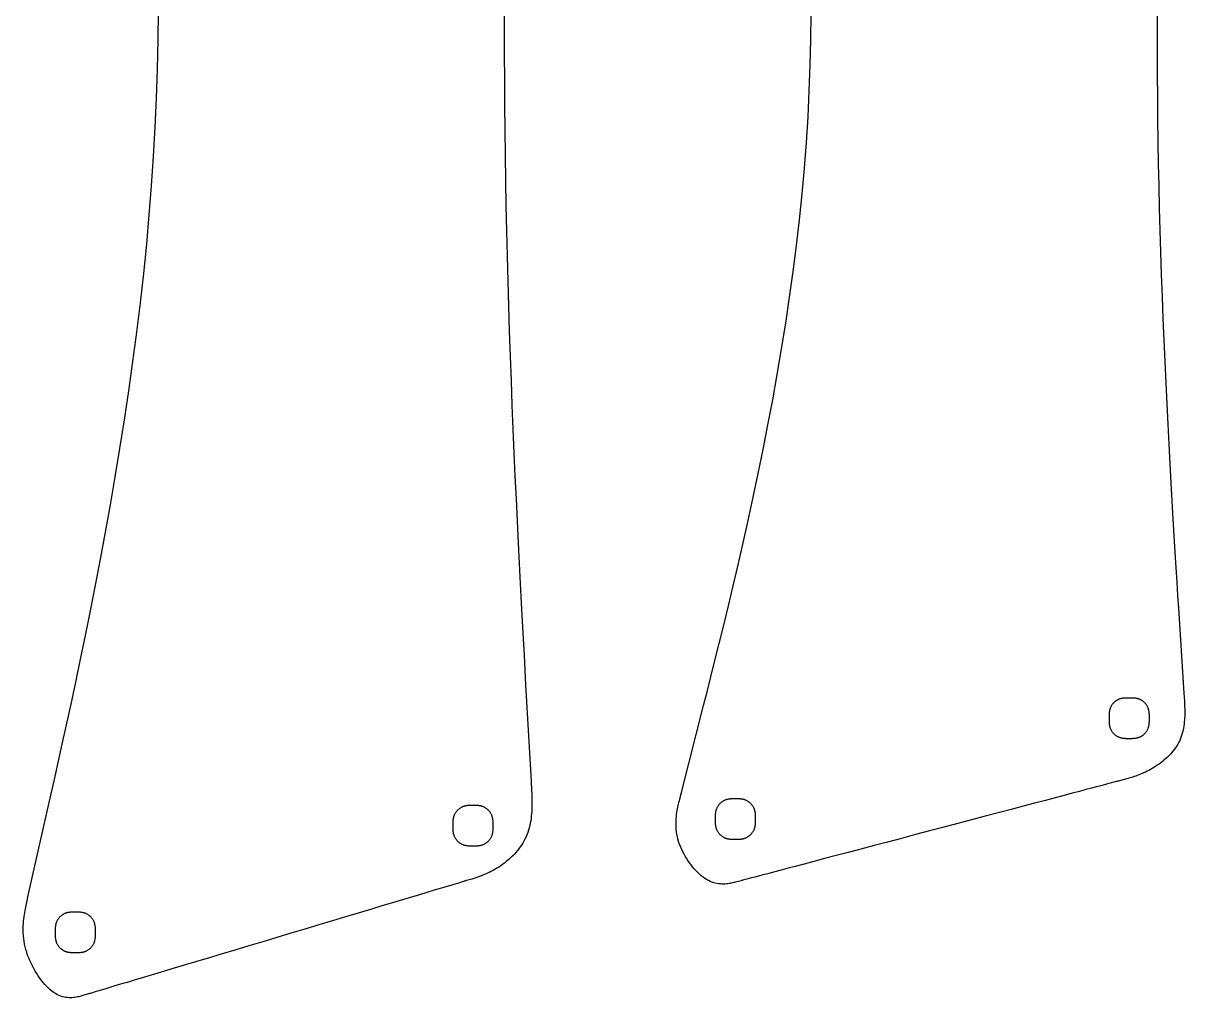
# Model space of a CAD drawing. Header units: millimetres. Extents: x 218 to 1103, y -1186 to -402.
# Drawn here: x 218.1 to 423.7, y -747.1 to -574.6 of the extents above; entities that cross this region are included whole.
import ezdxf

# ---------------------------------------------------------------- set-up
doc = ezdxf.new("R2010")
doc.units = ezdxf.units.MM

msp = doc.modelspace()

# ---------------------------------------------------------------- linework, layer by layer
at = {"flags": 128}
for points in [[(303.230248, -571.247376), (303.224322, -575.720476), (303.230748, -580.190733), (303.249524, -584.658148), (303.280651, -589.122719), (303.324128, -593.584448), (303.379955, -598.043333), (303.448132, -602.499376), (303.52866, -606.952577), (303.621538, -611.402933), (303.726767, -615.850448), (303.844345, -620.295119), (303.974069, -624.735132), (304.114907, -629.161407), (304.265623, -633.563049), (304.424984, -637.929163), (304.591752, -642.248855), (304.764692, -646.51123), (304.942568, -650.705392), (305.124145, -654.820446), (305.308187, -658.8455), (305.493458, -662.769655), (305.678723, -666.582019), (305.862747, -670.271695), (306.044293, -673.82779), (306.222125, -677.23941), (306.395008, -680.495656), (306.561707, -683.585636), (306.720986, -686.498455), (306.871609, -689.223217), (307.01234, -691.749028), (307.966135, -708.781064), (308.056531, -710.39493), (308.070617, -710.648839), (308.085152, -710.925312), (308.099228, -711.222702), (308.111936, -711.539363), (308.122369, -711.873651), (308.12962, -712.223921), (308.132781, -712.588527), (308.130944, -712.965823), (308.123203, -713.354164), (308.108647, -713.751906), (308.086371, -714.157402), (308.055467, -714.569007), (308.015027, -714.985077), (307.964143, -715.403965), (307.901909, -715.824026), (307.827415, -716.243616), (307.739754, -716.661088), (307.638019, -717.074797), (307.521302, -717.483098), (307.388696, -717.884346), (307.239587, -718.277151), (307.07454, -718.661141), (306.894418, -719.036201), (306.700078, -719.402217), (306.492383, -719.759072), (306.272192, -720.106652), (306.040366, -720.44484), (305.797765, -720.773522), (305.545248, -721.092582), (305.283677, -721.401904), (305.013912, -721.701373), (304.736813, -721.990874), (304.45324, -722.270292), (304.164054, -722.53951), (303.870115, -722.798413), (303.572284, -723.046888), (303.27142, -723.284816), (302.968383, -723.512084), (302.664035, -723.728575), (302.359236, -723.934175), (302.054823, -724.128841), (301.751551, -724.312826), (301.450151, -724.486454), (301.151352, -724.650051), (300.855887, -724.80394), (300.564486, -724.94845), (300.277883, -725.083904), (299.996805, -725.210628), (299.721987, -725.328947), (299.454158, -725.439186), (299.194049, -725.541669), (298.942392, -725.636724), (298.699918, -725.724674), (298.467358, -725.805846), (298.245444, -725.880564), (298.034906, -725.949153), (297.836477, -726.011939), (297.650885, -726.069247), (297.478865, -726.121403), (296.318978, -726.468882), (296.317588, -726.469298), (296.30786, -726.472212), (296.281453, -726.480123), (296.230029, -726.495527), (296.145251, -726.520923), (296.018777, -726.55881), (295.84227, -726.611684), (295.607391, -726.682045), (295.305799, -726.772389), (294.929158, -726.885216), (294.469128, -727.023022), (293.917369, -727.188307), (293.265544, -727.383567), (292.505312, -727.611302), (291.628336, -727.874008), (290.626276, -728.174185), (289.490792, -728.51433), (288.213548, -728.896941), (286.786203, -729.324515), (285.200418, -729.799552), (283.452025, -730.3233), (281.55353, -730.892012), (279.521613, -731.500692), (277.372951, -732.144345), (275.124223, -732.817972), (272.792104, -733.51658), (270.393275, -734.235172), (267.944412, -734.968752), (265.462193, -735.712324), (262.963296, -736.460892), (260.4644, -737.209462), (257.982182, -737.953033), (255.533319, -738.686614), (253.13449, -739.405206), (250.802371, -740.103814), (248.553643, -740.777441), (246.40498, -741.421094), (244.373064, -742.029774), (242.474569, -742.598486), (240.726176, -743.122234), (239.140391, -743.597271), (237.713046, -744.024845), (236.435801, -744.407456), (235.300318, -744.747601), (234.298258, -745.047778), (233.421282, -745.310484), (232.66105, -745.538219), (232.009225, -745.733479), (231.457466, -745.898764), (230.997436, -746.03657), (230.620794, -746.149397), (230.319203, -746.239741), (230.084323, -746.310101), (229.907817, -746.362976), (229.781343, -746.400863), (229.696563, -746.426259), (229.645141, -746.441663), (229.618734, -746.449573), (229.609005, -746.452488), (229.607615, -746.452904), (228.605488, -746.75307), (228.447765, -746.800056), (228.275684, -746.8498), (228.089919, -746.900561), (227.891144, -746.950594), (227.680033, -746.998156), (227.457261, -747.041504), (227.2235, -747.078896), (226.979424, -747.108587), (226.725709, -747.128834), (226.463027, -747.137892), (226.192053, -747.134022), (225.913461, -747.115477), (225.627925, -747.080515), (225.336117, -747.027392), (225.038714, -746.954367), (224.736388, -746.859693), (224.429814, -746.74163), (224.119665, -746.598433), (223.806616, -746.428359), (223.491339, -746.229665), (223.174592, -746.001176), (222.857456, -745.743992), (222.541096, -745.459781), (222.226674, -745.150212), (221.915356, -744.816952), (221.608303, -744.46167), (221.306682, -744.086036), (221.011654, -743.691715), (220.724385, -743.280377), (220.446038, -742.853691), (220.177778, -742.413325), (219.920767, -741.960947), (219.67617, -741.498224), (219.44515, -741.026827), (219.228872, -740.548423), (219.028499, -740.06468), (218.845196, -739.577266), (218.680125, -739.087851), (218.534451, -738.598101), (218.409338, -738.109686), (218.305532, -737.624162), (218.222107, -737.142633), (218.157722, -736.666092), (218.11103, -736.195533), (218.08069, -735.731948), (218.065358, -735.27633), (218.063692, -734.829671), (218.074347, -734.392963), (218.095982, -733.967202), (218.127252, -733.553378), (218.166815, -733.152484), (218.213326, -732.765513), (218.265443, -732.393459), (218.321823, -732.037313), (218.381121, -731.698069), (218.441997, -731.376719), (218.503105, -731.074257), (218.563102, -730.791674), (218.620647, -730.529964), (219.017066, -728.766244)], [(219.017066, -728.766244), (222.952581, -711.267566), (223.571457, -708.513756), (224.243554, -705.510862), (224.963064, -702.272277), (225.724175, -698.811398), (226.521078, -695.141617), (227.347962, -691.276332), (228.199016, -687.228936), (229.068431, -683.012825), (229.950397, -678.641394), (230.839102, -674.128037), (231.728737, -669.486151), (232.613491, -664.729128), (233.487553, -659.870366), (234.345115, -654.923258), (235.180364, -649.901199), (235.987491, -644.817586), (236.760685, -639.685812), (237.494138, -634.519273), (238.182037, -629.331363), (238.818573, -624.135477), (239.398855, -618.942784), (239.921684, -613.755537), (240.386777, -608.573762), (240.793852, -603.397489), (241.14263, -598.226742), (241.432828, -593.061549), (241.664167, -587.901936), (241.836363, -582.747931), (241.949138, -577.59956), (242.002209, -572.45685)], [(418.794866, -571.944468), (418.788941, -575.888154), (418.795367, -579.829334), (418.814143, -583.768008), (418.84527, -587.704175), (418.888747, -591.637836), (418.944574, -595.56899), (419.012751, -599.497638), (419.09328, -603.42378), (419.186158, -607.347414), (419.291387, -611.268543), (419.408966, -615.187165), (419.53869, -619.101681), (419.679528, -623.004084), (419.830245, -626.88477), (419.989606, -630.734132), (420.156374, -634.542567), (420.329315, -638.300468), (420.507192, -641.99823), (420.688768, -645.626247), (420.872811, -649.174915), (421.058083, -652.634628), (421.243348, -655.995779), (421.427372, -659.248764), (421.608919, -662.383977), (421.786752, -665.391814), (421.959635, -668.262668), (422.126335, -670.986933), (422.285614, -673.555005), (422.436237, -675.957279), (422.576969, -678.184147), (423.530766, -693.200356), (423.621163, -694.623213), (423.635249, -694.847071), (423.649784, -695.090822), (423.66386, -695.353014), (423.676567, -695.632197), (423.687001, -695.92692), (423.694252, -696.235734), (423.697413, -696.557186), (423.695576, -696.889828), (423.687834, -697.232207), (423.673279, -697.582874), (423.651003, -697.940377), (423.620098, -698.303267), (423.579658, -698.670093), (423.528774, -699.039403), (423.46654, -699.409748), (423.392046, -699.779678), (423.304385, -700.14774), (423.202649, -700.512484), (423.085932, -700.872461), (422.953326, -701.226219), (422.804216, -701.572534), (422.639169, -701.911077), (422.459046, -702.241746), (422.264706, -702.564442), (422.057011, -702.879062), (421.836819, -703.185504), (421.604992, -703.483666), (421.36239, -703.773446), (421.109872, -704.054745), (420.848301, -704.327457), (420.578536, -704.591482), (420.301435, -704.846719), (420.017862, -705.093066), (419.728675, -705.330421), (419.434735, -705.558682), (419.136903, -705.777749), (418.836038, -705.987517), (418.533001, -706.187886), (418.228652, -706.378754), (417.923852, -706.560021), (417.619439, -706.731647), (417.316166, -706.893856), (417.014764, -707.046934), (416.715965, -707.191169), (416.420499, -707.326845), (416.129098, -707.454251), (415.842493, -707.573674), (415.561415, -707.685399), (415.286596, -707.789714), (415.018766, -707.886906), (414.758657, -707.97726), (414.506999, -708.061065), (414.264525, -708.138605), (414.031964, -708.21017), (413.810049, -708.276045), (413.599511, -708.336516), (413.401081, -708.391871), (413.215489, -708.442396), (413.043468, -708.48838), (411.883578, -708.794732), (411.882188, -708.795099), (411.87246, -708.797668), (411.846053, -708.804643), (411.794629, -708.818224), (411.70985, -708.840614), (411.583376, -708.874017), (411.406869, -708.920633), (411.171989, -708.982666), (410.870397, -709.062318), (410.493754, -709.161791), (410.033723, -709.283288), (409.481963, -709.42901), (408.830136, -709.60116), (408.069902, -709.801941), (407.192924, -710.033555), (406.19086, -710.298205), (405.055374, -710.598091), (403.778126, -710.935418), (402.350777, -711.312387), (400.764988, -711.731201), (399.01659, -712.192961), (397.11809, -712.694363), (395.086168, -713.231002), (392.9375, -713.798476), (390.688766, -714.392376), (388.356641, -715.0083), (385.957805, -715.641843), (383.508936, -716.2886), (381.026711, -716.944167), (378.527807, -717.604138), (376.028904, -718.264111), (373.546679, -718.919676), (371.09781, -719.566435), (368.698974, -720.199977), (366.366849, -720.815902), (364.118115, -721.409802), (361.969447, -721.977275), (359.937524, -722.513915), (358.039025, -723.015317), (356.290627, -723.477077), (354.704838, -723.895891), (353.277489, -724.27286), (352.000241, -724.610187), (350.864754, -724.910073), (349.862691, -725.174723), (348.985713, -725.406337), (348.225479, -725.607118), (347.573652, -725.779268), (347.021892, -725.92499), (346.561861, -726.046487), (346.185218, -726.14596), (345.883626, -726.225611), (345.648746, -726.287644), (345.472238, -726.334261), (345.345765, -726.367664), (345.260985, -726.390054), (345.209562, -726.403635), (345.183155, -726.410609), (345.173427, -726.413178), (345.172036, -726.413546), (344.169906, -726.678186), (344.012183, -726.71961), (343.840101, -726.763467), (343.654336, -726.80822), (343.45556, -726.852331), (343.244449, -726.894264), (343.021676, -726.932482), (342.787914, -726.965449), (342.543838, -726.991625), (342.290122, -727.009476), (342.027439, -727.017462), (341.756465, -727.01405), (341.477872, -726.997699), (341.192335, -726.966876), (340.900527, -726.92004), (340.603123, -726.855657), (340.300796, -726.772189), (339.994221, -726.668099), (339.684071, -726.54185), (339.371022, -726.391905), (339.055744, -726.216728), (338.738996, -726.015281), (338.421859, -725.788537), (338.105498, -725.537964), (337.791076, -725.265033), (337.479756, -724.971217), (337.172703, -724.657984), (336.871081, -724.326808), (336.576052, -723.979157), (336.288782, -723.616503), (336.010435, -723.240317), (335.742173, -722.85207), (335.485163, -722.453234), (335.240564, -722.045277), (335.009544, -721.629672), (334.793266, -721.207889), (334.592892, -720.7814), (334.409588, -720.351673), (334.244517, -719.920183), (334.098843, -719.488398), (333.973729, -719.057789), (333.869923, -718.62973), (333.786498, -718.205192), (333.722112, -717.785052), (333.67542, -717.370186), (333.64508, -716.961468), (333.629748, -716.559775), (333.628082, -716.16598), (333.638737, -715.780959), (333.660372, -715.405589), (333.691642, -715.040743), (333.731205, -714.687297), (333.777717, -714.346126), (333.829834, -714.018106), (333.886214, -713.704112), (333.945512, -713.405019), (334.006388, -713.121703), (334.067496, -712.855038), (334.127494, -712.6059), (334.185038, -712.375165), (334.581459, -710.82019)], [(334.581459, -710.82019), (338.516984, -695.392568), (339.135862, -692.964685), (339.807961, -690.317199), (340.527472, -687.461917), (341.288586, -684.41065), (342.085491, -681.175206), (342.912377, -677.767396), (343.763434, -674.19903), (344.632851, -670.481917), (345.514819, -666.627866), (346.403527, -662.648689), (347.293164, -658.556192), (348.17792, -654.362187), (349.051985, -650.078484), (349.909549, -645.716891), (350.7448, -641.289218), (351.55193, -636.807276), (352.325126, -632.282873), (353.058581, -627.727819), (353.746481, -623.153925), (354.383018, -618.572998), (354.963303, -613.994886), (355.486133, -609.421576), (355.951227, -604.85309), (356.358304, -600.289454), (356.707082, -595.730691), (356.997281, -591.176824), (357.22862, -586.627878), (357.400817, -582.083875), (357.513592, -577.544839), (357.566663, -573.010795)], [(410.289206, -697.649161), (410.289139, -697.97795), (410.289161, -698.029685), (410.289383, -698.086059), (410.290004, -698.146778), (410.291224, -698.211551), (410.293243, -698.280081), (410.296261, -698.352078), (410.300479, -698.427248), (410.306096, -698.505298), (410.313312, -698.585933), (410.322328, -698.668863), (410.333343, -698.753793), (410.346558, -698.840429), (410.362172, -698.928479), (410.380386, -699.017651), (410.4014, -699.107649), (410.425414, -699.198182), (410.452627, -699.288956), (410.48324, -699.379678), (410.517453, -699.470054), (410.555466, -699.559793), (410.597421, -699.648624), (410.643221, -699.736369), (410.692715, -699.822876), (410.74575, -699.907991), (410.80217, -699.991561), (410.861824, -700.073433), (410.924558, -700.153452), (410.990218, -700.231466), (411.058652, -700.307321), (411.129706, -700.380864), (411.203227, -700.451941), (411.27906, -700.520398), (411.357053, -700.586083), (411.437054, -700.648842), (411.518908, -700.70852), (411.602461, -700.764967), (411.687561, -700.818027), (411.774054, -700.867547), (411.861788, -700.913373), (411.950608, -700.955354), (412.040337, -700.993393), (412.130707, -701.027632), (412.221424, -701.05827), (412.312194, -701.085509), (412.402723, -701.109547), (412.49272, -701.130586), (412.581891, -701.148824), (412.669941, -701.164462), (412.756579, -701.1777), (412.84151, -701.188738), (412.924443, -701.197775), (413.005082, -701.205012), (413.083135, -701.21065), (413.15831, -701.214887), (413.230311, -701.217924), (413.298846, -701.219961), (413.363622, -701.221197), (413.424347, -701.221833), (413.480725, -701.222069), (413.861278, -701.22212), (414.190107, -701.222174), (414.241849, -701.22215), (414.298228, -701.221925), (414.358956, -701.221302), (414.423735, -701.22008), (414.492273, -701.218057), (414.564278, -701.215036), (414.639456, -701.210815), (414.717515, -701.205195), (414.798159, -701.197974), (414.881097, -701.188954), (414.966034, -701.177934), (415.052679, -701.164715), (415.140737, -701.149095), (415.229916, -701.130875), (415.319921, -701.109855), (415.410461, -701.085836), (415.501241, -701.058616), (415.591969, -701.027996), (415.682351, -700.993776), (415.772093, -700.955755), (415.860927, -700.913793), (415.948675, -700.867984), (416.035185, -700.818481), (416.120302, -700.765437), (416.203872, -700.709007), (416.285744, -700.649344), (416.365762, -700.5866), (416.443775, -700.520929), (416.51963, -700.452485), (416.59317, -700.38142), (416.664245, -700.307889), (416.7327, -700.232045), (416.798381, -700.154039), (416.861137, -700.074028), (416.920813, -699.992162), (416.977256, -699.908598), (417.030312, -699.823486), (417.079828, -699.736981), (417.125651, -699.649236), (417.167627, -699.560405), (417.205662, -699.470663), (417.239898, -699.380282), (417.270532, -699.289554), (417.297767, -699.198772), (417.321801, -699.108231), (417.342836, -699.018223), (417.36107, -698.929041), (417.376705, -698.84098), (417.389939, -698.754331), (417.400973, -698.669389), (417.410007, -698.586446), (417.417242, -698.505797), (417.422876, -698.427735), (417.427109, -698.352552), (417.430143, -698.280542), (417.432177, -698.211998), (417.433412, -698.147214), (417.434045, -698.086482), (417.434279, -698.030098), (417.434315, -697.649498), (417.43433, -697.320683), (417.434299, -697.268945), (417.434068, -697.212566), (417.433438, -697.151841), (417.432208, -697.087065), (417.430178, -697.01853), (417.427149, -696.946528), (417.422921, -696.871354), (417.417293, -696.7933), (417.410065, -696.712661), (417.40104, -696.629729), (417.390013, -696.544796), (417.376788, -696.458157), (417.361163, -696.370106), (417.34294, -696.280935), (417.321917, -696.190937), (417.297896, -696.100406), (417.270675, -696.009636), (417.240055, -695.918917), (417.205837, -695.828547), (417.167819, -695.738814), (417.125862, -695.649993), (417.080058, -695.562257), (417.030564, -695.475762), (416.977529, -695.390659), (416.921108, -695.307103), (416.861455, -695.225246), (416.798721, -695.145243), (416.733062, -695.067245), (416.66463, -694.991406), (416.593577, -694.917881), (416.520057, -694.846822), (416.444224, -694.778383), (416.36623, -694.712717), (416.286229, -694.649976), (416.204374, -694.590315), (416.120819, -694.533887), (416.035716, -694.480844), (415.949218, -694.431342), (415.861479, -694.385532), (415.772653, -694.343568), (415.682914, -694.305544), (415.592534, -694.27132), (415.501807, -694.240695), (415.411025, -694.21347), (415.320481, -694.189444), (415.23047, -694.168417), (415.141284, -694.15019), (415.053218, -694.134562), (414.966564, -694.121333), (414.881616, -694.110306), (414.798667, -694.101276), (414.718012, -694.094047), (414.639941, -694.088417), (414.564751, -694.084187), (414.492733, -694.081157), (414.424182, -694.079126), (414.35939, -694.077895), (414.298653, -694.077264), (414.24226, -694.077032), (413.861616, -694.077012), (413.532841, -694.076983), (413.481108, -694.077012), (413.424736, -694.077241), (413.364019, -694.077868), (413.299249, -694.079096), (413.230722, -694.081123), (413.158728, -694.084149), (413.083562, -694.088375), (413.005515, -694.094), (412.924883, -694.101225), (412.841959, -694.110249), (412.757034, -694.121272), (412.670402, -694.134496), (412.582357, -694.150118), (412.493191, -694.16834), (412.403199, -694.189361), (412.312672, -694.213381), (412.221905, -694.2406), (412.131189, -694.271219), (412.04082, -694.305437), (411.951089, -694.343455), (411.862267, -694.385412), (411.77453, -694.431215), (411.688031, -694.480711), (411.602926, -694.533747), (411.519365, -694.590168), (411.437503, -694.649823), (411.357494, -694.712557), (411.27949, -694.778216), (411.203646, -694.846649), (411.130114, -694.917701), (411.059048, -694.991219), (410.990602, -695.06705), (410.924928, -695.145041), (410.86218, -695.225038), (410.802512, -695.306888), (410.746078, -695.390438), (410.69303, -695.475534), (410.643521, -695.562024), (410.597706, -695.649753), (410.555738, -695.738569), (410.517711, -695.828295), (410.483483, -695.918661), (410.452857, -696.009373), (410.425629, -696.100138), (410.401603, -696.190665), (410.380575, -696.280658), (410.362348, -696.369825), (410.346721, -696.457872), (410.333494, -696.544506), (410.322466, -696.629434), (410.313439, -696.712362), (410.306211, -696.792999), (410.300584, -696.871049), (410.296356, -696.94622), (410.293327, -697.018218), (410.291299, -697.086751), (410.29007, -697.151525), (410.289441, -697.212247), (410.289212, -697.268622), (410.289206, -697.649161)], [(294.111363, -716.672284), (294.111296, -717.001072), (294.111318, -717.052808), (294.11154, -717.109182), (294.112161, -717.169901), (294.113381, -717.234674), (294.1154, -717.303204), (294.118418, -717.375201), (294.122635, -717.450371), (294.128253, -717.52842), (294.135469, -717.609056), (294.144485, -717.691986), (294.1555, -717.776916), (294.168715, -717.863552), (294.184329, -717.951602), (294.202543, -718.040774), (294.223557, -718.130772), (294.247571, -718.221305), (294.274784, -718.312078), (294.305397, -718.402801), (294.33961, -718.493177), (294.377623, -718.582916), (294.419577, -718.671747), (294.465378, -718.759492), (294.514872, -718.845999), (294.567906, -718.931114), (294.624327, -719.014684), (294.683981, -719.096556), (294.746715, -719.176575), (294.812375, -719.254589), (294.880809, -719.330444), (294.951863, -719.403987), (295.025384, -719.475064), (295.101217, -719.543521), (295.17921, -719.609206), (295.259211, -719.671965), (295.341064, -719.731643), (295.424618, -719.78809), (295.509718, -719.84115), (295.596211, -719.89067), (295.683945, -719.936496), (295.772765, -719.978477), (295.862494, -720.016516), (295.952864, -720.050755), (296.043581, -720.081393), (296.13435, -720.108632), (296.22488, -720.13267), (296.314877, -720.153709), (296.404048, -720.171947), (296.492098, -720.187585), (296.578736, -720.200823), (296.663667, -720.211861), (296.7466, -720.220898), (296.827239, -720.228135), (296.905292, -720.233773), (296.980467, -720.23801), (297.052468, -720.241047), (297.121003, -720.243084), (297.185779, -720.24432), (297.246504, -720.244956), (297.302881, -720.245192), (297.683435, -720.245243), (298.012264, -720.245297), (298.064005, -720.245273), (298.120385, -720.245048), (298.181112, -720.244425), (298.245892, -720.243203), (298.31443, -720.24118), (298.386435, -720.238159), (298.461613, -720.233938), (298.539672, -720.228318), (298.620316, -720.221097), (298.703254, -720.212077), (298.788191, -720.201057), (298.874836, -720.187838), (298.962894, -720.172218), (299.052073, -720.153998), (299.142078, -720.132978), (299.232618, -720.108959), (299.323398, -720.081739), (299.414126, -720.051119), (299.504508, -720.016898), (299.59425, -719.978878), (299.683084, -719.936916), (299.770832, -719.891107), (299.857342, -719.841604), (299.942459, -719.78856), (300.026029, -719.73213), (300.107901, -719.672467), (300.187919, -719.609723), (300.265932, -719.544052), (300.341787, -719.475608), (300.415327, -719.404543), (300.486402, -719.331012), (300.554857, -719.255168), (300.620538, -719.177162), (300.683294, -719.097151), (300.74297, -719.015285), (300.799413, -718.931721), (300.852469, -718.846609), (300.901985, -718.760104), (300.947808, -718.672359), (300.989784, -718.583528), (301.027819, -718.493786), (301.062054, -718.403405), (301.092689, -718.312677), (301.119924, -718.221895), (301.143958, -718.131354), (301.164993, -718.041346), (301.183227, -717.952164), (301.198862, -717.864103), (301.212096, -717.777454), (301.22313, -717.692512), (301.232164, -717.609569), (301.239399, -717.52892), (301.245032, -717.450858), (301.249266, -717.375675), (301.2523, -717.303665), (301.254334, -717.235121), (301.255568, -717.170337), (301.256201, -717.109605), (301.256436, -717.053221), (301.256471, -716.672621), (301.256487, -716.343806), (301.256456, -716.292068), (301.256225, -716.235689), (301.255595, -716.174964), (301.254365, -716.110188), (301.252335, -716.041653), (301.249306, -715.969651), (301.245078, -715.894477), (301.23945, -715.816423), (301.232222, -715.735784), (301.223196, -715.652852), (301.21217, -715.567919), (301.198944, -715.48128), (301.18332, -715.393229), (301.165097, -715.304058), (301.144074, -715.21406), (301.120053, -715.123529), (301.092831, -715.032759), (301.062212, -714.94204), (301.027994, -714.85167), (300.989976, -714.761937), (300.948019, -714.673116), (300.902215, -714.58538), (300.852721, -714.498885), (300.799685, -714.413782), (300.743265, -714.330226), (300.683612, -714.248369), (300.620878, -714.168366), (300.555218, -714.090368), (300.486787, -714.014529), (300.415734, -713.941004), (300.342214, -713.869945), (300.266381, -713.801506), (300.188387, -713.73584), (300.108386, -713.673099), (300.026531, -713.613438), (299.942976, -713.55701), (299.857873, -713.503967), (299.771375, -713.454465), (299.683636, -713.408655), (299.594809, -713.366691), (299.505071, -713.328667), (299.414691, -713.294443), (299.323964, -713.263818), (299.233182, -713.236593), (299.142638, -713.212566), (299.052627, -713.19154), (298.963441, -713.173313), (298.875375, -713.157685), (298.788721, -713.144456), (298.703773, -713.133429), (298.620824, -713.124399), (298.540168, -713.11717), (298.462098, -713.11154), (298.386908, -713.10731), (298.31489, -713.10428), (298.246339, -713.102249), (298.181547, -713.101018), (298.12081, -713.100387), (298.064417, -713.100155), (297.683773, -713.100135), (297.354998, -713.100106), (297.303265, -713.100135), (297.246893, -713.100364), (297.186176, -713.100991), (297.121406, -713.102219), (297.052879, -713.104246), (296.980885, -713.107272), (296.905719, -713.111498), (296.827672, -713.117123), (296.74704, -713.124348), (296.664116, -713.133372), (296.579191, -713.144395), (296.492559, -713.157619), (296.404514, -713.173241), (296.315348, -713.191463), (296.225356, -713.212484), (296.134829, -713.236504), (296.044062, -713.263723), (295.953346, -713.294342), (295.862977, -713.32856), (295.773246, -713.366578), (295.684424, -713.408535), (295.596687, -713.454338), (295.510188, -713.503834), (295.425082, -713.55687), (295.341522, -713.613291), (295.259659, -713.672946), (295.179651, -713.73568), (295.101647, -713.801339), (295.025803, -713.869772), (294.952271, -713.940824), (294.881205, -714.014342), (294.812759, -714.090173), (294.747084, -714.168164), (294.684337, -714.248161), (294.624669, -714.330011), (294.568235, -714.413561), (294.515187, -714.498657), (294.465678, -714.585147), (294.419863, -714.672876), (294.377895, -714.761692), (294.339867, -714.851418), (294.30564, -714.941784), (294.275013, -715.032496), (294.247786, -715.123261), (294.223759, -715.213788), (294.202732, -715.303781), (294.184505, -715.392948), (294.168878, -715.480995), (294.155651, -715.567629), (294.144623, -715.652556), (294.135596, -715.735485), (294.128368, -715.816122), (294.122741, -715.894172), (294.118513, -715.969343), (294.115484, -716.041341), (294.113456, -716.109874), (294.112227, -716.174648), (294.111598, -716.23537), (294.111369, -716.291745), (294.111363, -716.672284)], [(340.561614, -715.503097), (340.561625, -715.83199), (340.56166, -715.883742), (340.561894, -715.940134), (340.562529, -716.000872), (340.563764, -716.065663), (340.565799, -716.134215), (340.568834, -716.206233), (340.573068, -716.281424), (340.578702, -716.359495), (340.585936, -716.440152), (340.594967, -716.523102), (340.606, -716.608052), (340.619231, -716.694707), (340.634861, -716.782776), (340.653091, -716.871964), (340.674119, -716.961978), (340.698146, -717.052526), (340.725371, -717.143311), (340.755996, -717.234044), (340.790218, -717.324428), (340.82824, -717.414173), (340.870201, -717.503006), (340.916008, -717.590751), (340.965506, -717.677255), (341.018543, -717.762366), (341.074966, -717.845929), (341.13462, -717.927793), (341.197354, -718.007802), (341.263013, -718.085805), (341.331445, -718.161648), (341.402496, -718.235177), (341.476014, -718.30624), (341.551844, -718.374683), (341.629833, -718.440353), (341.709828, -718.503096), (341.791678, -718.56276), (341.875227, -718.619191), (341.960322, -718.672236), (342.04681, -718.721742), (342.13454, -718.767556), (342.223355, -718.809524), (342.313081, -718.847552), (342.403447, -718.88178), (342.494161, -718.91241), (342.584928, -718.93964), (342.675455, -718.963672), (342.76545, -718.984704), (342.854619, -719.002937), (342.942668, -719.018571), (343.029304, -719.031804), (343.114235, -719.042839), (343.197166, -719.051874), (343.277805, -719.059109), (343.355857, -719.064745), (343.431031, -719.06898), (343.503032, -719.072016), (343.571567, -719.074052), (343.636344, -719.075289), (343.697067, -719.075924), (343.753446, -719.076161), (343.805185, -719.076197), (343.852124, -719.076198), (343.894623, -719.076201), (343.933176, -719.076203), (343.968278, -719.076204), (344.000419, -719.076206), (344.030094, -719.076207), (344.057797, -719.076208), (344.08402, -719.07621), (344.109257, -719.076211), (344.134, -719.076211), (344.158743, -719.076213), (344.18398, -719.076214), (344.210203, -719.076215), (344.237905, -719.076216), (344.267581, -719.076218), (344.299722, -719.076219), (344.334824, -719.076221), (344.373377, -719.076223), (344.415877, -719.076225), (344.462814, -719.076227), (344.514554, -719.076196), (344.570932, -719.075966), (344.631656, -719.075335), (344.696433, -719.074105), (344.764968, -719.072076), (344.83697, -719.069047), (344.912144, -719.064818), (344.990198, -719.05919), (345.070838, -719.051963), (345.15377, -719.042936), (345.238702, -719.031911), (345.32534, -719.018685), (345.413391, -719.003061), (345.502563, -718.984838), (345.592561, -718.963815), (345.683092, -718.939793), (345.773863, -718.912572), (345.864581, -718.881953), (345.954952, -718.847734), (346.044683, -718.809717), (346.133505, -718.767759), (346.22124, -718.721956), (346.307737, -718.67246), (346.39284, -718.619426), (346.476396, -718.563006), (346.558254, -718.503353), (346.638258, -718.44062), (346.716257, -718.374961), (346.792096, -718.306528), (346.865623, -718.235477), (346.936684, -718.161958), (347.005126, -718.086127), (347.070796, -718.008135), (347.133539, -717.928136), (347.193205, -717.846283), (347.249638, -717.76273), (347.302685, -717.677629), (347.352194, -717.591134), (347.398011, -717.503399), (347.439982, -717.414575), (347.478015, -717.324841), (347.512248, -717.234466), (347.542882, -717.143744), (347.570118, -717.052966), (347.594155, -716.962429), (347.615193, -716.872422), (347.633431, -716.783243), (347.64907, -716.695181), (347.66231, -716.608534), (347.67335, -716.523591), (347.68239, -716.440648), (347.689632, -716.359998), (347.695273, -716.281934), (347.699514, -716.206749), (347.702555, -716.134737), (347.704597, -716.066191), (347.705838, -716.001404), (347.706478, -715.940671), (347.70672, -715.884283), (347.706801, -715.503669), (347.706882, -715.174919), (347.706861, -715.12319), (347.706641, -715.066824), (347.706023, -715.00611), (347.704805, -714.941347), (347.702789, -714.872824), (347.699772, -714.800835), (347.695557, -714.725674), (347.689943, -714.647633), (347.682728, -714.567006), (347.673714, -714.484086), (347.6627, -714.399166), (347.649486, -714.312539), (347.633872, -714.224498), (347.615658, -714.135336), (347.594644, -714.045347), (347.570629, -713.954824), (347.543415, -713.864058), (347.5128, -713.773345), (347.478584, -713.682976), (347.440568, -713.593246), (347.398609, -713.504423), (347.352803, -713.416685), (347.303303, -713.330185), (347.250263, -713.245076), (347.193836, -713.161512), (347.134175, -713.079646), (347.071433, -712.999631), (347.005764, -712.921622), (346.937322, -712.845771), (346.866259, -712.772232), (346.79273, -712.701158), (346.716887, -712.632702), (346.638884, -712.567019), (346.558875, -712.504261), (346.477012, -712.444581), (346.393449, -712.388135), (346.308341, -712.335074), (346.221839, -712.285552), (346.134097, -712.239722), (346.04527, -712.197738), (345.955531, -712.159695), (345.865155, -712.125451), (345.774432, -712.094807), (345.683655, -712.067562), (345.593119, -712.043517), (345.503117, -712.022471), (345.41394, -712.004226), (345.325885, -711.98858), (345.239242, -711.975334), (345.154306, -711.964288), (345.071369, -711.955242), (344.990726, -711.947996), (344.912669, -711.942351), (344.837491, -711.938105), (344.765487, -711.93506), (344.696948, -711.933016), (344.632169, -711.931772), (344.571442, -711.931129), (344.515062, -711.930886), (344.134493, -711.93079), (343.805679, -711.930774), (343.753939, -711.930805), (343.697561, -711.931035), (343.636837, -711.931666), (343.572059, -711.932896), (343.503524, -711.934926), (343.431522, -711.937955), (343.356348, -711.942185), (343.278293, -711.947814), (343.197653, -711.955043), (343.11472, -711.964071), (343.029787, -711.975099), (342.943146, -711.988327), (342.855093, -712.003955), (342.765921, -712.022181), (342.675921, -712.043208), (342.585387, -712.067235), (342.494614, -712.094461), (342.403893, -712.125087), (342.313519, -712.159312), (342.223783, -712.197337), (342.134957, -712.239303), (342.047218, -712.285115), (341.960717, -712.33462), (341.875609, -712.387664), (341.792047, -712.444094), (341.710185, -712.503757), (341.630175, -712.566499), (341.55217, -712.632168), (341.476326, -712.700609), (341.402794, -712.771669), (341.331727, -712.845196), (341.26328, -712.921035), (341.197606, -712.999033), (341.134857, -713.079038), (341.075187, -713.160894), (341.01875, -713.24445), (340.965699, -713.329551), (340.916186, -713.416044), (340.870367, -713.503778), (340.828394, -713.592596), (340.790359, -713.682323), (340.756126, -713.772689), (340.72549, -713.863401), (340.698255, -713.954167), (340.674217, -714.044691), (340.653181, -714.134681), (340.634944, -714.223845), (340.619306, -714.311889), (340.606067, -714.398519), (340.595029, -714.483442), (340.58599, -714.566367), (340.578751, -714.646998), (340.573112, -714.725044), (340.568873, -714.80021), (340.565834, -714.872203), (340.563795, -714.940731), (340.562556, -715.005499), (340.561918, -715.066217), (340.56168, -715.122589), (340.561614, -715.503097)], [(223.715332, -735.555481), (223.715343, -735.884374), (223.715378, -735.936126), (223.715612, -735.992518), (223.716247, -736.053256), (223.717482, -736.118047), (223.719517, -736.186599), (223.722552, -736.258617), (223.726786, -736.333808), (223.73242, -736.411878), (223.739654, -736.492535), (223.748685, -736.575486), (223.759718, -736.660436), (223.772949, -736.747091), (223.788579, -736.83516), (223.806808, -736.924348), (223.827836, -737.014362), (223.851864, -737.104909), (223.879089, -737.195695), (223.909714, -737.286428), (223.943936, -737.376812), (223.981958, -737.466556), (224.023919, -737.555389), (224.069726, -737.643134), (224.119224, -737.729639), (224.172261, -737.81475), (224.228684, -737.898313), (224.288338, -737.980177), (224.351072, -738.060186), (224.416731, -738.138189), (224.485163, -738.214031), (224.556214, -738.28756), (224.629732, -738.358623), (224.705562, -738.427066), (224.783551, -738.492737), (224.863546, -738.555479), (224.945396, -738.615144), (225.028945, -738.671575), (225.11404, -738.72462), (225.200528, -738.774126), (225.288258, -738.81994), (225.377073, -738.861907), (225.466799, -738.899936), (225.557165, -738.934164), (225.647879, -738.964794), (225.738646, -738.992024), (225.829173, -739.016056), (225.919168, -739.037088), (226.008337, -739.055321), (226.096386, -739.070954), (226.183022, -739.084188), (226.267953, -739.095223), (226.350884, -739.104257), (226.431523, -739.111493), (226.509575, -739.117128), (226.584749, -739.121364), (226.65675, -739.1244), (226.725285, -739.126436), (226.790062, -739.127672), (226.850785, -739.128308), (226.907164, -739.128544), (226.958903, -739.12858), (227.005842, -739.128582), (227.048341, -739.128585), (227.086894, -739.128586), (227.121996, -739.128587), (227.154137, -739.12859), (227.183812, -739.128591), (227.211515, -739.128592), (227.237738, -739.128593), (227.262975, -739.128594), (227.287718, -739.128595), (227.312461, -739.128597), (227.337698, -739.128598), (227.363921, -739.128599), (227.391623, -739.1286), (227.421299, -739.128601), (227.45344, -739.128603), (227.488542, -739.128604), (227.527095, -739.128606), (227.569595, -739.128609), (227.616532, -739.128611), (227.668272, -739.12858), (227.72465, -739.12835), (227.785374, -739.127719), (227.850151, -739.126489), (227.918686, -739.12446), (227.990688, -739.121431), (228.065862, -739.117202), (228.143916, -739.111574), (228.224556, -739.104347), (228.307488, -739.09532), (228.39242, -739.084295), (228.479058, -739.071069), (228.567109, -739.055445), (228.656281, -739.037221), (228.746279, -739.016198), (228.83681, -738.992177), (228.927581, -738.964956), (229.018299, -738.934337), (229.10867, -738.900117), (229.198401, -738.862101), (229.287223, -738.820143), (229.374958, -738.77434), (229.461455, -738.724844), (229.546558, -738.67181), (229.630114, -738.61539), (229.711972, -738.555736), (229.791976, -738.493003), (229.869975, -738.427345), (229.945814, -738.358912), (230.019341, -738.287861), (230.090402, -738.214342), (230.158844, -738.138511), (230.224514, -738.060518), (230.287257, -737.98052), (230.346923, -737.898667), (230.403356, -737.815113), (230.456403, -737.730013), (230.505912, -737.643518), (230.551729, -737.555783), (230.5937, -737.466959), (230.631733, -737.377225), (230.665965, -737.28685), (230.6966, -737.196127), (230.723836, -737.10535), (230.747873, -737.014812), (230.768911, -736.924806), (230.787149, -736.835626), (230.802788, -736.747565), (230.816028, -736.660917), (230.827068, -736.575975), (230.836108, -736.493032), (230.84335, -736.412382), (230.848991, -736.334317), (230.853232, -736.259133), (230.856273, -736.18712), (230.858315, -736.118574), (230.859556, -736.053788), (230.860196, -735.993054), (230.860438, -735.936667), (230.860519, -735.556053), (230.8606, -735.227303), (230.860579, -735.175574), (230.860359, -735.119207), (230.859741, -735.058494), (230.858523, -734.993731), (230.856507, -734.925207), (230.85349, -734.853219), (230.849275, -734.778058), (230.84366, -734.700017), (230.836446, -734.61939), (230.827432, -734.53647), (230.816418, -734.45155), (230.803203, -734.364923), (230.78759, -734.276882), (230.769376, -734.18772), (230.748362, -734.097731), (230.724347, -734.007208), (230.697133, -733.916442), (230.666518, -733.825729), (230.632301, -733.73536), (230.594286, -733.64563), (230.552327, -733.556807), (230.506521, -733.469069), (230.457021, -733.382569), (230.403981, -733.29746), (230.347554, -733.213896), (230.287893, -733.13203), (230.225151, -733.052015), (230.159482, -732.974006), (230.09104, -732.898155), (230.019977, -732.824616), (229.946448, -732.753542), (229.870605, -732.685086), (229.792602, -732.619402), (229.712593, -732.556644), (229.63073, -732.496965), (229.547167, -732.440519), (229.462059, -732.387457), (229.375557, -732.337936), (229.287815, -732.292106), (229.198987, -732.250122), (229.109249, -732.212079), (229.018873, -732.177835), (228.92815, -732.147191), (228.837373, -732.119946), (228.746837, -732.0959), (228.656835, -732.074855), (228.567658, -732.05661), (228.479603, -732.040963), (228.39296, -732.027718), (228.308024, -732.016672), (228.225087, -732.007625), (228.144444, -732.00038), (228.066387, -731.994734), (227.991209, -731.990489), (227.919205, -731.987444), (227.850666, -731.9854), (227.785887, -731.984155), (227.72516, -731.983512), (227.66878, -731.983269), (227.288211, -731.983174), (226.959397, -731.983158), (226.907657, -731.983189), (226.851279, -731.983419), (226.790555, -731.98405), (226.725777, -731.98528), (226.657242, -731.98731), (226.58524, -731.990339), (226.510066, -731.994568), (226.432011, -732.000198), (226.351371, -732.007427), (226.268438, -732.016455), (226.183505, -732.027483), (226.096864, -732.040711), (226.008811, -732.056339), (225.919639, -732.074565), (225.829639, -732.095592), (225.739105, -732.119618), (225.648332, -732.146844), (225.557611, -732.177471), (225.467237, -732.211696), (225.377501, -732.249721), (225.288675, -732.291686), (225.200936, -732.337499), (225.114435, -732.387003), (225.029327, -732.440047), (224.945765, -732.496478), (224.863903, -732.556141), (224.783893, -732.618883), (224.705888, -732.684551), (224.630044, -732.752993), (224.556512, -732.824053), (224.485445, -732.89758), (224.416998, -732.973419), (224.351323, -733.051417), (224.288575, -733.131421), (224.228905, -733.213278), (224.172468, -733.296834), (224.119417, -733.381935), (224.069904, -733.468428), (224.024085, -733.556161), (223.982112, -733.64498), (223.944077, -733.734707), (223.909844, -733.825073), (223.879208, -733.915785), (223.851973, -734.00655), (223.827935, -734.097075), (223.806899, -734.187065), (223.788662, -734.276229), (223.773023, -734.364273), (223.759785, -734.450903), (223.748747, -734.535826), (223.739708, -734.618751), (223.732469, -734.699382), (223.72683, -734.777428), (223.722591, -734.852593), (223.719552, -734.924587), (223.717513, -734.993115), (223.716274, -735.057883), (223.715636, -735.118601), (223.715398, -735.174972), (223.715332, -735.555481)]]:
    msp.add_lwpolyline(points, dxfattribs=at)

doc.saveas('drawing.dxf')
